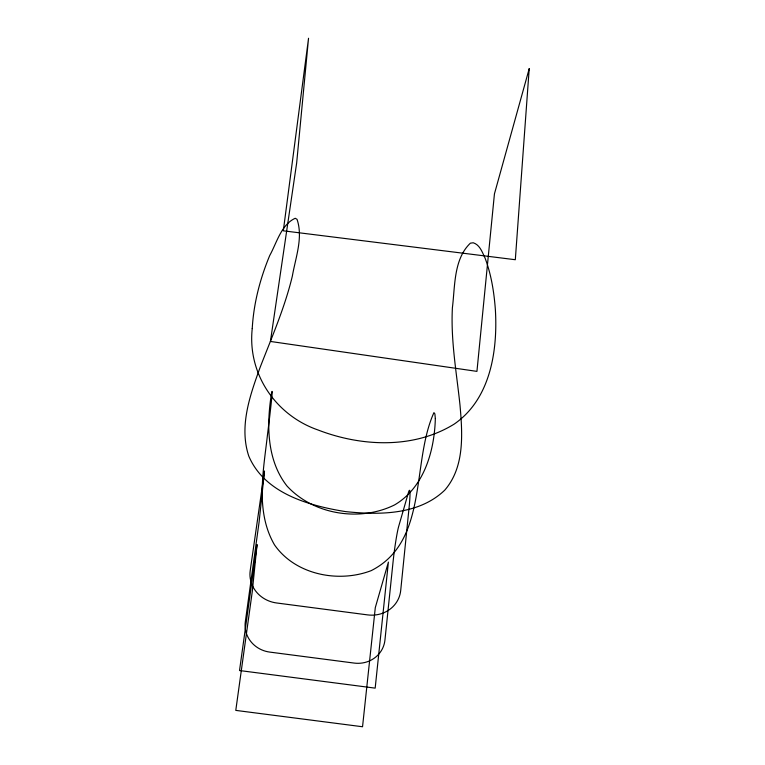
<?xml version="1.0" encoding="UTF-8"?>
<svg xmlns="http://www.w3.org/2000/svg" width="765" height="765" viewBox="0 0 765 765"><rect width="100%" height="100%" fill="white"/><g stroke="black" fill="none" stroke-linecap="round" stroke-linejoin="round"><path stroke-width="1.15" d="M252.24 328.539C247.315 373.645 275.543 415.204 317.963 429.959C361.243 446.684 413.712 449.189 454.305 424.03C490.575 398.938 497.805 350.571 495.366 309.586C494.047 292.144 491.293 274.645 485.115 258.216C482.361 252.479 479.951 244.848 473.219 242.773L470.36 243.174C453.559 259.182 455.089 286.206 452.402 307.693C450.652 340.377 456.59 372.718 459.995 405.096C462.481 433.698 464.881 466.851 444.781 490.126C418.78 515.17 378.991 515.113 345.321 511.575C308.783 505.694 264.604 493.358 248.778 456.093C238.9 426.411 250.031 395.228 260.186 367.21C271.833 337.164 284.829 307.482 292.364 276.031C295.529 257.709 303.322 237.609 297.03 219.316L295.223 218.274C281.166 224.633 276.739 242.888 269.72 255.529C260.081 278.728 253.636 303.399 252.24 328.539M435.333 418.503C434.491 450.795 424.126 487.611 394.577 504.919C359.904 522.103 313.296 514.73 286.952 485.957C266.698 460.119 266.516 424.766 271.441 393.745C272.904 386.325 271.747 398.651 271.499 400.296C270.313 411.809 268.907 423.294 267.482 434.778C263.418 471.097 255.108 511.412 274.501 544.862C295.261 574.725 338.321 583.217 371.216 570.633C428.926 541.343 411.111 462.863 433.937 412.631L434.883 413.913L435.333 418.503M264.48 471.211L259.077 522.227L245.307 621.84A28.209 26.651 6.6 0 0 269.768 652.096L354.118 663.073A28.171 26.574 16.6 0 0 384.938 640.076L393.028 562.218A28.009 1.836 -82.5 0 1 398.689 526.377L408.367 492.784A29.252 1.999 -82.5 0 1 409.074 507.731L400.707 590.475A30.361 28.276 16 0 1 367.582 614.888L276.624 602.973A30.409 28.362 7.2 0 1 250.203 570.68L264.48 471.211M529.217 68.668L515.314 259.727L283.318 230.81L308.544 38.25L296.648 163.079L270.418 341.448L476.939 371.379L494.439 193.88L529.217 68.668M257.04 544.766L252.287 591.479L235.783 710.389L362.543 726.75L375.299 607.611L388.4 562.103L375.175 688.137L239.522 670.532L257.04 544.766"/></g></svg>
